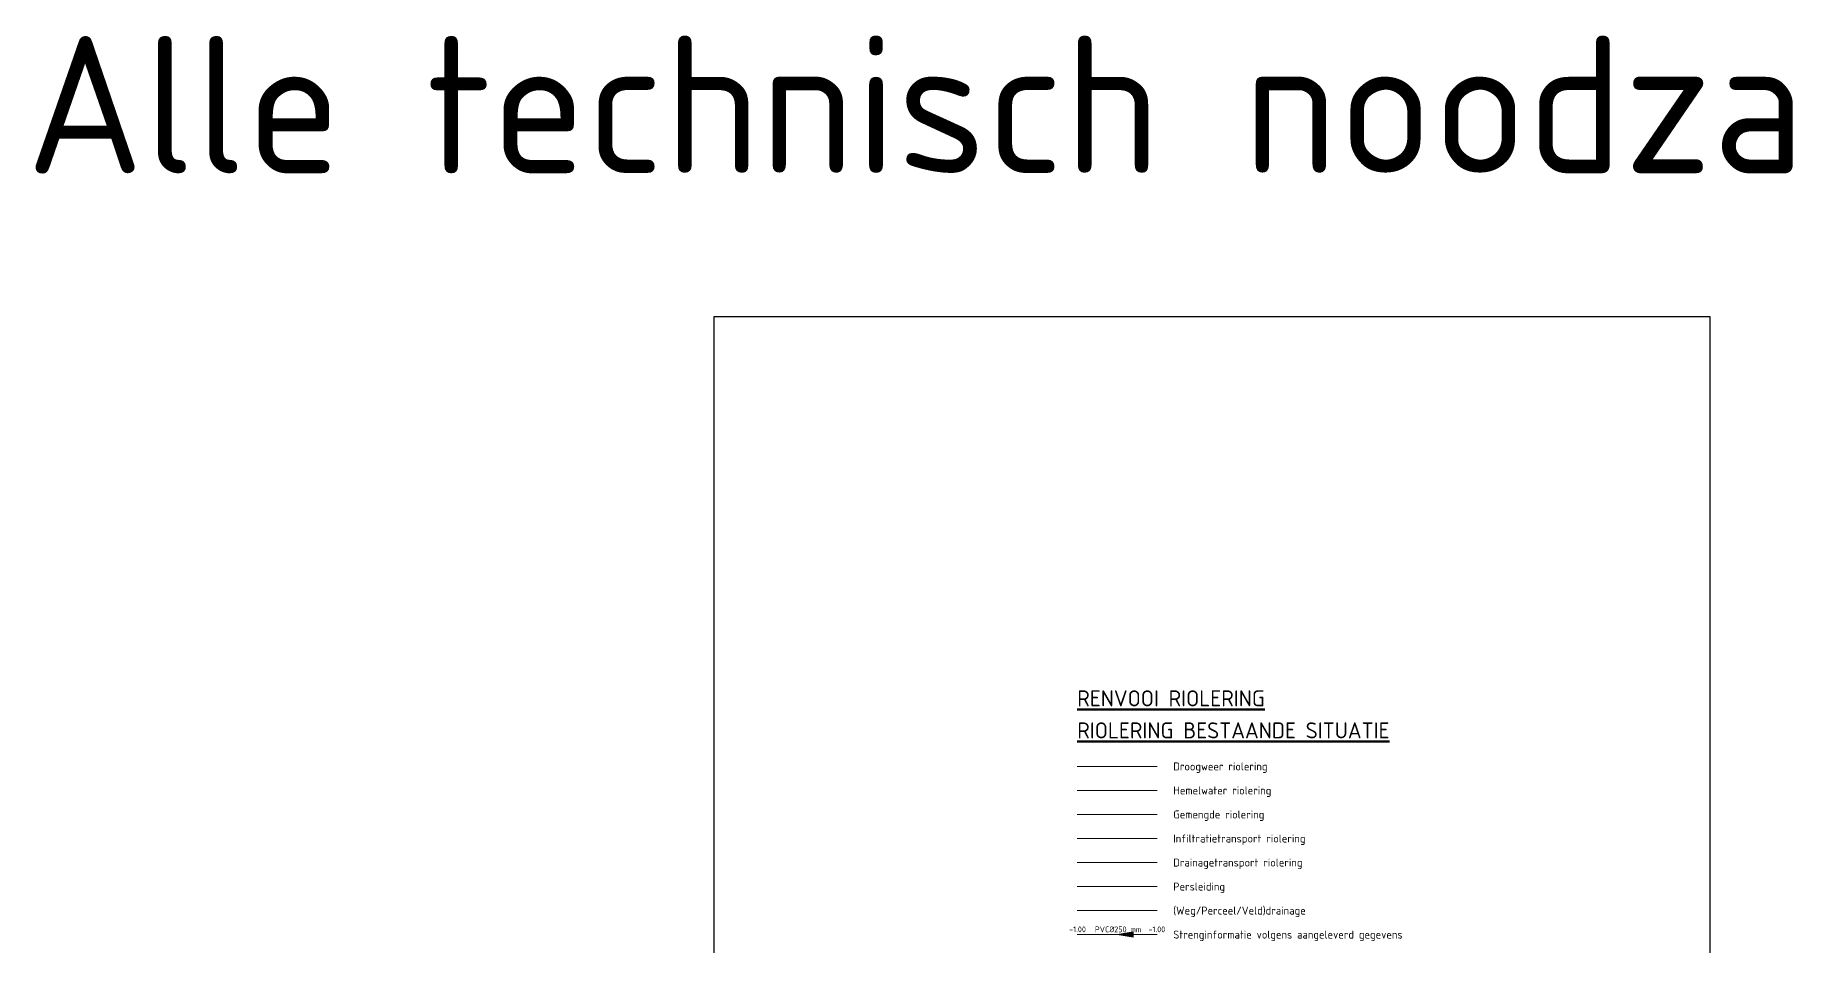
# Model space of a CAD drawing. Header units: metres. Extents: x 3957 to 4309, y 1331 to 1626.
# Drawn here: x 3957.3 to 4068.2, y 1569.1 to 1625.9 of the extents above; entities that cross this region are included whole.
import ezdxf
from ezdxf.enums import TextEntityAlignment as Align
from ezdxf.lldxf.tags import DXFTag

# ---------------------------------------------------------------- set-up
doc = ezdxf.new("R2010")
doc.units = ezdxf.units.M
for name, pattern in [('RI-DRAINAGE-SO', [19.2, 6, -1.8, 1.8, -1.8, 2.4, -1.8, 1.8, -1.8]), ('RI-DWA-SO', [11, 5, -3, 0, -3]), ('RI-GWA-SO', [18.45, 6, -1.8, 1.75, -1.8, 1.75, -1.8, 1.75, -1.8]), ('RI-HWA-SO', [7.4, 5, -2.4]), ('RI-ITR-SO', [10.4, 5, -1.8, 0, -1.8, 0, -1.8])]:
    doc.linetypes.add(name, pattern=pattern)
for name, color, linetype, lineweight in [('B-WE-RI-DRAINAGE_DRAIN-G', 90, 'RI-DRAINAGE-SO', 18), ('B-WE-RI-DRAINAGE_TRANSPORTLEIDING-G', 90, 'RI-DRAINAGE-SO', 18), ('B-WE-RI-DWA_RIOOLLEIDING-G', 20, 'RI-DWA-SO', 18), ('B-WE-RI-DWA_STROMINGSRICHTING-S', 20, 'Continuous', 18), ('B-WE-RI-GWA_RIOOLLEIDING-G', 30, 'RI-GWA-SO', 18), ('B-WE-RI-HWA_RIOOLLEIDING-G', 150, 'RI-HWA-SO', 18), ('B-WE-RI-ITR_TRANSPORTLEIDING-G', 140, 'RI-ITR-SO', 18), ('B-WE-RI-PERSLEIDING-G', 210, 'RI-PERS-SO', 18), ('X-XX-AL-LEGENDA-T25', 7, 'Continuous', 25), ('X-XX-AL-LEGENDA-T50', 130, 'Continuous', 50)]:
    doc.layers.add(name, color=color, linetype=linetype, lineweight=lineweight)
doc.styles.add('NLCS-ISO', font='NLCS-ISO.ttf')
doc.styles.add('NLCS-ISO-ANNOTATIEF-T25', font='NLCS-ISO.ttf', dxfattribs={"height": 2.5})
doc.styles.add('NLCS-ISO-ANNOTATIEF-T50', font='NLCS-ISO.ttf', dxfattribs={"height": 5})
doc.styles.get("Standard").update_dxf_attribs({"font": 'arial.ttf'})
tags = doc.linetypes.add('RI-PERS-SO', pattern='A,7,-2,["P",Standard,S=1.8,R=0,X=-0.5,Y=-0.9],-2,7,-2,[102,NLCS.SHX,S=1,R=180,X=0,Y=0],-2', length=22).pattern_tags.tags
tags[6] = DXFTag(74, 10)

# ---------------------------------------------------------------- blocks, each defined once
blk = doc.blocks.new('*U17')
at = {"ltscale": 0.1}
blk.add_hatch(color=256, dxfattribs=at).paths.add_polyline_path([(0, 0), (5, 0.83), (5, -0.83)])
at = {"ltscale": 0.1, "flags": 128}
blk.add_lwpolyline([(0, 0), (5, 0.83), (5, -0.83)], close=True, dxfattribs=at)
at = {"style": 'NLCS-ISO'}
for tag, p in [('Strenglengte:', (-10, 0.2)), ('Afschot:', (-5, 0.2)), ('Materiaal:', (0.28, 0.2)), ('Strengnummer:', (6, 0.2))]:
    blk.add_attdef(tag, text='', height=1.8, dxfattribs=at).set_placement(p, align=Align.BOTTOM_CENTER)
blk.add_attdef('BOB-Links:', text='', height=1.8, dxfattribs=at).set_placement((-15, 0.2), align=Align.BOTTOM_LEFT)
blk.add_attdef('BOB-Rechts:', text='', height=1.8, dxfattribs=at).set_placement((15, 0.2), align=Align.BOTTOM_RIGHT)

msp = doc.modelspace()

# ---------------------------------------------------------------- linework, layer by layer
msp.add_lwpolyline([(3999.7, 1608.35), (4061.91, 1608.35), (4061.91, 1331.11), (3999.7, 1331.11)], close=True)
at = {"layer": 'B-WE-RI-DRAINAGE_DRAIN-G', "flags": 128}
msp.add_lwpolyline([(4022.38, 1571.26), (4027.38, 1571.26)], dxfattribs=at)
at = {"layer": 'B-WE-RI-DRAINAGE_TRANSPORTLEIDING-G', "flags": 128}
msp.add_lwpolyline([(4022.38, 1574.26), (4027.38, 1574.26)], dxfattribs=at)
at = {"layer": 'B-WE-RI-DWA_RIOOLLEIDING-G', "flags": 128}
for points in [[(4022.38, 1580.26), (4027.38, 1580.26)], [(4022.38, 1569.76), (4027.38, 1569.76)]]:
    msp.add_lwpolyline(points, dxfattribs=at)
at = {"layer": 'B-WE-RI-GWA_RIOOLLEIDING-G', "flags": 128}
msp.add_lwpolyline([(4022.38, 1577.26), (4027.38, 1577.26)], dxfattribs=at)
at = {"layer": 'B-WE-RI-HWA_RIOOLLEIDING-G', "flags": 128}
msp.add_lwpolyline([(4022.38, 1578.76), (4027.38, 1578.76)], dxfattribs=at)
at = {"layer": 'B-WE-RI-ITR_TRANSPORTLEIDING-G', "flags": 128}
msp.add_lwpolyline([(4022.38, 1575.76), (4027.38, 1575.76)], dxfattribs=at)
at = {"layer": 'B-WE-RI-PERSLEIDING-G', "flags": 128}
msp.add_lwpolyline([(4022.38, 1572.76), (4027.38, 1572.76)], dxfattribs=at)

# ---------------------------------------------------------------- block references
at = {"layer": 'B-WE-RI-DWA_STROMINGSRICHTING-S', "xscale": 0.2, "yscale": 0.2, "zscale": 0.2}
msp.add_blockref('*U17', (4024.88, 1569.76), dxfattribs=at).add_auto_attribs({'BOB-Links:': '-1.00', 'BOB-Rechts:': '-1.00', 'Materiaal:': 'PVC%%C250 mm'})

# ---------------------------------------------------------------- texts
at = {"style": 'NLCS-ISO'}
msp.add_text('Alle technisch noodzakelijke objecten', height=8.5724, dxfattribs=at).set_placement((3956.72, 1617.29))
at = {"layer": 'X-XX-AL-LEGENDA-T25', "style": 'NLCS-ISO-ANNOTATIEF-T25'}
for s, p in [('Droogweer riolering', (4028.38, 1580.01)), ('Hemelwater riolering', (4028.38, 1578.51)), ('Gemengde riolering', (4028.38, 1577.01)), ('Infiltratietransport riolering', (4028.38, 1575.51)), ('Drainagetransport riolering', (4028.38, 1574.01)), ('Persleiding', (4028.38, 1572.51)), ('(Weg/Perceel/Veld)drainage', (4028.38, 1571.01)), ('Strenginformatie volgens aangeleverd gegevens', (4028.38, 1569.51))]:
    msp.add_text(s, height=0.5, dxfattribs=at).set_placement(p)
at = {"layer": 'X-XX-AL-LEGENDA-T50', "style": 'NLCS-ISO-ANNOTATIEF-T50'}
for s, p in [('%%URENVOOI RIOLERING', (4022.38, 1584.01)), ('%%URIOLERING BESTAANDE SITUATIE', (4022.38, 1582.01))]:
    msp.add_text(s, height=1, dxfattribs=at).set_placement(p)

doc.saveas('drawing.dxf')
